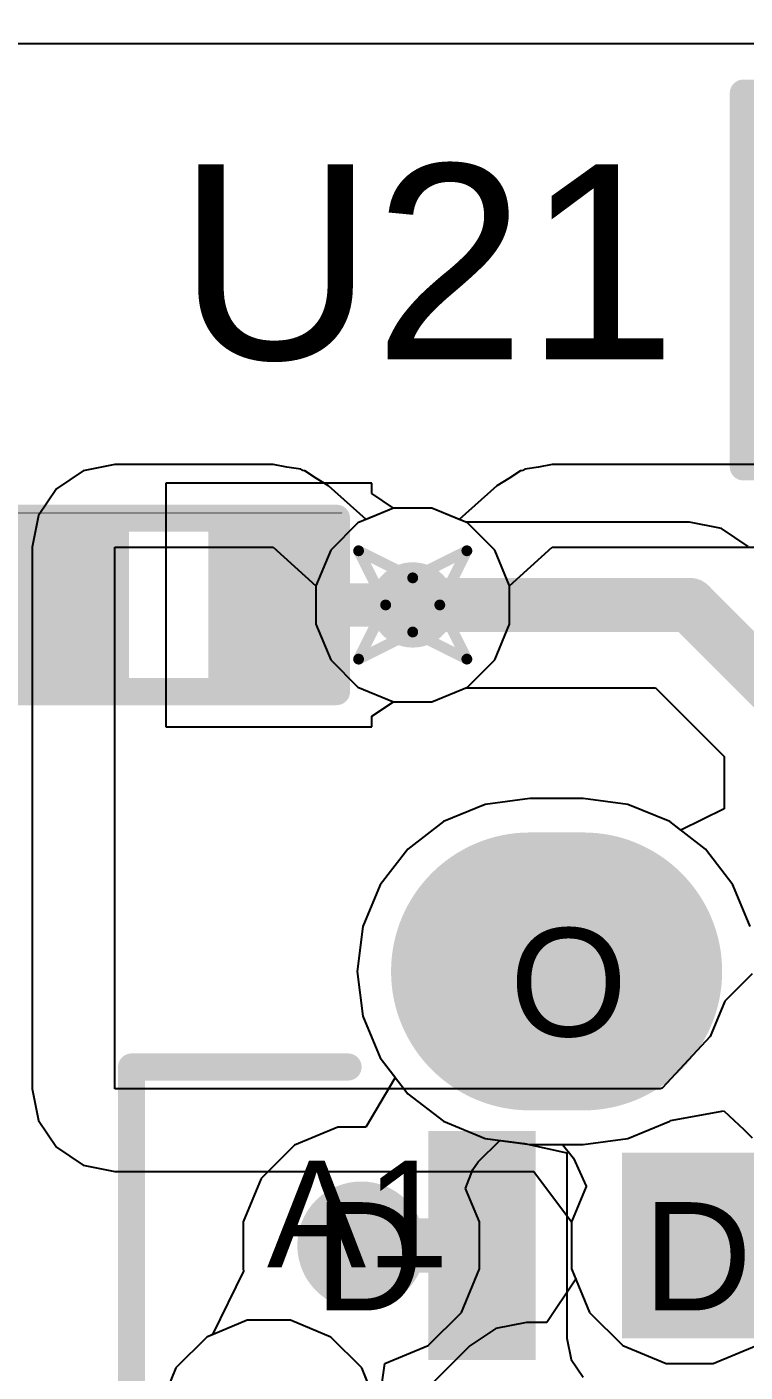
# Model space of a CAD drawing. Header units: inches. Extents: x -11 to 5428, y 0 to 5423.
# Drawn here: x 60.83 to 64.2, y 46.02 to 52.33 of the extents above; entities that cross this region are included whole.
import ezdxf

# ---------------------------------------------------------------- set-up
doc = ezdxf.new("R2010")
doc.units = ezdxf.units.IN
for name, color, linetype in [('Bottom Layer', 5, 'Continuous'), ('Bottom Solder', 6, 'Continuous'), ('Drill Drawing', 1, 'Continuous'), ('GND', 16, 'Continuous'), ('Multi-Layer', 9, 'Continuous'), ('Pad Holes', 156, 'Continuous'), ('PWR', 76, 'Continuous'), ('Top Layer', 1, 'Continuous'), ('Top Overlay', 2, 'Continuous'), ('Top Paste', 8, 'Continuous'), ('Top Solder', 216, 'Continuous'), ('Via Holes', 16, 'Continuous')]:
    doc.layers.add(name, color=color, linetype=linetype)
doc.styles.add('Arial', font='', dxfattribs={"height": 0.2})
doc.styles.get('Arial').set_extended_font_data('Arial')

# ---------------------------------------------------------------- blocks, each defined once
blk = doc.blocks.new('U263_163N_4BQC65_28')
at = {"layer": 'Bottom Layer'}
h = blk.add_hatch(color=5, dxfattribs=at)
edge = h.paths.add_edge_path()
edge.add_arc((-2.525, 2.15), 0.55, 90, 270)
edge.add_line((-2.525, 1.6), (-2.275, 1.6))
edge.add_arc((-2.275, 2.15), 0.55, 270, 450)
edge.add_line((-2.275, 2.7), (-2.525, 2.7))
at = {"layer": 'Bottom Solder'}
h = blk.add_hatch(color=6, dxfattribs=at)
edge = h.paths.add_edge_path()
edge.add_arc((-2.525, 2.15), 0.6516, 90, 270)
edge.add_line((-2.525, 1.4984), (-2.275, 1.4984))
edge.add_arc((-2.275, 2.15), 0.6516, 270, 450)
edge.add_line((-2.275, 2.8016), (-2.525, 2.8016))
at = {"layer": 'GND'}
h = blk.add_hatch(color=16, dxfattribs=at)
edge = h.paths.add_edge_path()
edge.add_arc((-2.525, 2.15), 0.55, 90, 270)
edge.add_line((-2.525, 1.6), (-2.275, 1.6))
edge.add_arc((-2.275, 2.15), 0.55, 270, 450)
edge.add_line((-2.275, 2.7), (-2.525, 2.7))
at = {"layer": 'Multi-Layer'}
h = blk.add_hatch(color=9, dxfattribs=at)
edge = h.paths.add_edge_path()
edge.add_arc((-2.525, 2.15), 0.55, 90, 270)
edge.add_line((-2.525, 1.6), (-2.275, 1.6))
edge.add_arc((-2.275, 2.15), 0.55, 270, 450)
edge.add_line((-2.275, 2.7), (-2.525, 2.7))
at = {"layer": 'Pad Holes'}
h = blk.add_hatch(color=7, dxfattribs=at)
edge = h.paths.add_edge_path()
edge.add_arc((-2.525, 2.15), 0.3, 90, 270)
edge.add_line((-2.525, 1.85), (-2.275, 1.85))
edge.add_arc((-2.275, 2.15), 0.3, 270, 450)
edge.add_line((-2.275, 2.45), (-2.525, 2.45))
at = {"layer": 'PWR'}
h = blk.add_hatch(color=76, dxfattribs=at)
edge = h.paths.add_edge_path()
edge.add_arc((-2.525, 2.15), 0.55, 90, 270)
edge.add_line((-2.525, 1.6), (-2.275, 1.6))
edge.add_arc((-2.275, 2.15), 0.55, 270, 450)
edge.add_line((-2.275, 2.7), (-2.525, 2.7))
at = {"layer": 'Top Layer'}
h = blk.add_hatch(color=1, dxfattribs=at)
edge = h.paths.add_edge_path()
edge.add_arc((-2.525, 2.15), 0.55, 90, 270)
edge.add_line((-2.525, 1.6), (-2.275, 1.6))
edge.add_arc((-2.275, 2.15), 0.55, 270, 450)
edge.add_line((-2.275, 2.7), (-2.525, 2.7))
blk.add_hatch(color=1, dxfattribs=at).paths.add_polyline_path([(-2.9, 0.43), (-2.9, 1.3), (-2.6, 1.3), (-2.6, 0.43)])
at = {"layer": 'Top Paste'}
blk.add_hatch(color=8, dxfattribs=at).paths.add_polyline_path([(-2.9, 0.43), (-2.9, 1.3), (-2.6, 1.3), (-2.6, 0.43)])
at = {"layer": 'Top Solder'}
h = blk.add_hatch(color=216, dxfattribs=at)
edge = h.paths.add_edge_path()
edge.add_arc((-2.525, 2.15), 0.6516, 90, 270)
edge.add_line((-2.525, 1.4984), (-2.275, 1.4984))
edge.add_arc((-2.275, 2.15), 0.6516, 270, 450)
edge.add_line((-2.275, 2.8016), (-2.525, 2.8016))
blk.add_hatch(color=216, dxfattribs=at).paths.add_polyline_path([(-3.0016, 0.3284), (-3.0016, 1.4016), (-2.4984, 1.4016), (-2.4984, 0.3284)])
at = {"layer": 'Top Overlay'}
for points in [[(-4.3942, 1.7018, 0.127, 0.127, 0), (-3.3782, 1.7018, 0.127, 0.127, 0)], [(-4.3942, -1.7018, 0.127, 0.127, 0), (-4.3942, 1.7018, 0.127, 0.127, 0)]]:
    blk.add_lwpolyline(points, format="xyseb", dxfattribs=at)
for points in [[(-4.4259, 1.7018, 0.0635, 0.0635, 1), (-4.3624, 1.7018, 0.0635, 0.0635, 1)], [(-4.4259, 1.7018, 0.0635, 0.0635, 1), (-4.3624, 1.7018, 0.0635, 0.0635, 1)], [(-3.4099, 1.7018, 0.0635, 0.0635, 1), (-3.3464, 1.7018, 0.0635, 0.0635, 1)]]:
    blk.add_lwpolyline(points, format="xyseb", close=True, dxfattribs=at)
at = {"layer": 'Top Overlay', "style": 'Arial'}
blk.add_text('A1', height=0.5, rotation=360, dxfattribs=at).set_placement((-3.7592, 0.762))
blk = doc.blocks.new('R___0402_43')
at = {"layer": 'Top Layer'}
for points in [[(-0.6985, -0.3175), (-0.6985, 0.3175), (-0.2413, 0.3175), (-0.2413, -0.3175)], [(0.2413, -0.3175), (0.2413, 0.3175), (0.6985, 0.3175), (0.6985, -0.3175)]]:
    blk.add_hatch(color=1, dxfattribs=at).paths.add_polyline_path(points)
at = {"layer": 'Top Paste'}
for points in [[(-0.6985, -0.3175), (-0.6985, 0.3175), (-0.2413, 0.3175), (-0.2413, -0.3175)], [(0.2413, -0.3175), (0.2413, 0.3175), (0.6985, 0.3175), (0.6985, -0.3175)]]:
    blk.add_hatch(color=8, dxfattribs=at).paths.add_polyline_path(points)
at = {"layer": 'Top Solder'}
for points in [[(-0.7535, -0.3725), (-0.7535, 0.3725), (-0.1863, 0.3725), (-0.1863, -0.3725)], [(0.1863, -0.3725), (0.1863, 0.3725), (0.7535, 0.3725), (0.7535, -0.3725)]]:
    blk.add_hatch(color=216, dxfattribs=at).paths.add_polyline_path(points)
at = {"layer": 'Top Overlay'}
for points in [[(0.7874, 0.4064, 0.127, 0.127, 0), (-0.7874, 0.4064, 0.127, 0.127, 0)], [(-0.7874, 0.4064, 0.127, 0.127, 0), (-0.7874, -0.4064, 0.127, 0.127, 0)], [(0.7874, 0.4064, 0.127, 0.127, 0), (0.7874, -0.4064, 0.127, 0.127, 0)], [(0.7874, -0.4064, 0.127, 0.127, 0), (-0.7874, -0.4064, 0.127, 0.127, 0)], [(0.8128, -0.4318, 0.00323, 0.00323, 0), (-0.8128, -0.4318, 0.00323, 0.00323, 0)]]:
    blk.add_lwpolyline(points, format="xyseb", dxfattribs=at)
for points in [[(-0.8192, 0.4064, 0.0635, 0.0635, 1), (-0.7557, 0.4064, 0.0635, 0.0635, 1)], [(-0.8192, 0.4064, 0.0635, 0.0635, 1), (-0.7557, 0.4064, 0.0635, 0.0635, 1)], [(0.7556, 0.4064, 0.0635, 0.0635, 1), (0.8191, 0.4064, 0.0635, 0.0635, 1)], [(0.7556, 0.4064, 0.0635, 0.0635, 1), (0.8191, 0.4064, 0.0635, 0.0635, 1)], [(-0.8192, -0.4064, 0.0635, 0.0635, 1), (-0.7557, -0.4064, 0.0635, 0.0635, 1)], [(-0.8192, -0.4064, 0.0635, 0.0635, 1), (-0.7557, -0.4064, 0.0635, 0.0635, 1)], [(0.7556, -0.4064, 0.0635, 0.0635, 1), (0.8191, -0.4064, 0.0635, 0.0635, 1)], [(0.7556, -0.4064, 0.0635, 0.0635, 1), (0.8191, -0.4064, 0.0635, 0.0635, 1)], [(-0.8136, -0.4318, 0.00161, 0.00161, 1), (-0.812, -0.4318, 0.00161, 0.00161, 1)], [(0.812, -0.4318, 0.00161, 0.00161, 1), (0.8136, -0.4318, 0.00161, 0.00161, 1)]]:
    blk.add_lwpolyline(points, format="xyseb", close=True, dxfattribs=at)
blk = doc.blocks.new('SOT_23_6_54')
at = {"layer": 'Top Layer'}
for points in [[(-1.92, 1.26), (-0.7, 1.26), (-0.7, 0.64), (-1.92, 0.64)], [(0.7, 1.26), (1.92, 1.26), (1.92, 0.64), (0.7, 0.64)], [(-1.92, 0.31), (-0.7, 0.31), (-0.7, -0.31), (-1.92, -0.31)], [(0.7, 0.31), (1.92, 0.31), (1.92, -0.31), (0.7, -0.31)], [(-1.92, -0.64), (-0.7, -0.64), (-0.7, -1.26), (-1.92, -1.26)], [(0.7, -0.64), (1.92, -0.64), (1.92, -1.26), (0.7, -1.26)]]:
    blk.add_hatch(color=1, dxfattribs=at).paths.add_polyline_path(points)
at = {"layer": 'Top Paste'}
for points in [[(-1.92, 1.26), (-0.7, 1.26), (-0.7, 0.64), (-1.92, 0.64)], [(0.7, 1.26), (1.92, 1.26), (1.92, 0.64), (0.7, 0.64)], [(-1.92, 0.31), (-0.7, 0.31), (-0.7, -0.31), (-1.92, -0.31)], [(0.7, 0.31), (1.92, 0.31), (1.92, -0.31), (0.7, -0.31)], [(-1.92, -0.64), (-0.7, -0.64), (-0.7, -1.26), (-1.92, -1.26)], [(0.7, -0.64), (1.92, -0.64), (1.92, -1.26), (0.7, -1.26)]]:
    blk.add_hatch(color=8, dxfattribs=at).paths.add_polyline_path(points)
at = {"layer": 'Top Solder'}
for points in [[(-2.0216, 1.3616), (-0.5984, 1.3616), (-0.5984, 0.5384), (-2.0216, 0.5384)], [(0.5984, 1.3616), (2.0216, 1.3616), (2.0216, 0.5384), (0.5984, 0.5384)], [(-2.0216, 0.4116), (-0.5984, 0.4116), (-0.5984, -0.4116), (-2.0216, -0.4116)], [(0.5984, 0.4116), (2.0216, 0.4116), (2.0216, -0.4116), (0.5984, -0.4116)], [(-2.0216, -0.5384), (-0.5984, -0.5384), (-0.5984, -1.3616), (-2.0216, -1.3616)], [(0.5984, -0.5384), (2.0216, -0.5384), (2.0216, -1.3616), (0.5984, -1.3616)]]:
    blk.add_hatch(color=216, dxfattribs=at).paths.add_polyline_path(points)
at = {"layer": 'Top Overlay'}
for points in [[(-0.889, 1.524, 0.127, 0.127, 0), (0.8636, 1.524, 0.127, 0.127, 0)], [(-0.889, 1.524, 0.127, 0.127, 0), (-0.889, 1.424, 0.127, 0.127, 0)], [(0.8636, 1.524, 0.127, 0.127, 0), (0.8636, 1.424, 0.127, 0.127, 0)], [(-2.1844, 1.0922, 0.127, 0.127, 0), (-2.0574, 0.9652, 0.127, 0.127, 0)], [(-2.1844, 1.0922, 0.127, 0.127, 0), (-2.1844, 0.8382, 0.127, 0.127, 0)], [(-2.0574, 0.9652, 0.127, 0.127, 0), (-2.1844, 0.8382, 0.127, 0.127, 0)], [(-0.889, -1.424, 0.127, 0.127, 0), (-0.889, -1.524, 0.127, 0.127, 0)], [(0.8636, -1.424, 0.127, 0.127, 0), (0.8636, -1.524, 0.127, 0.127, 0)], [(-0.889, -1.524, 0.127, 0.127, 0), (0.8636, -1.524, 0.127, 0.127, 0)]]:
    blk.add_lwpolyline(points, format="xyseb", dxfattribs=at)
for points in [[(-0.9208, 1.524, 0.0635, 0.0635, 1), (-0.8573, 1.524, 0.0635, 0.0635, 1)], [(-0.9208, 1.524, 0.0635, 0.0635, 1), (-0.8573, 1.524, 0.0635, 0.0635, 1)], [(0.8318, 1.524, 0.0635, 0.0635, 1), (0.8953, 1.524, 0.0635, 0.0635, 1)], [(0.8318, 1.524, 0.0635, 0.0635, 1), (0.8953, 1.524, 0.0635, 0.0635, 1)], [(-0.9208, 1.424, 0.0635, 0.0635, 1), (-0.8573, 1.424, 0.0635, 0.0635, 1)], [(0.8318, 1.424, 0.0635, 0.0635, 1), (0.8953, 1.424, 0.0635, 0.0635, 1)], [(-2.2162, 1.0922, 0.0635, 0.0635, 1), (-2.1527, 1.0922, 0.0635, 0.0635, 1)], [(-2.2162, 1.0922, 0.0635, 0.0635, 1), (-2.1527, 1.0922, 0.0635, 0.0635, 1)], [(-2.0892, 0.9652, 0.0635, 0.0635, 1), (-2.0257, 0.9652, 0.0635, 0.0635, 1)], [(-2.0892, 0.9652, 0.0635, 0.0635, 1), (-2.0257, 0.9652, 0.0635, 0.0635, 1)], [(-2.2162, 0.8382, 0.0635, 0.0635, 1), (-2.1527, 0.8382, 0.0635, 0.0635, 1)], [(-2.2162, 0.8382, 0.0635, 0.0635, 1), (-2.1527, 0.8382, 0.0635, 0.0635, 1)], [(-0.9208, -1.424, 0.0635, 0.0635, 1), (-0.8573, -1.424, 0.0635, 0.0635, 1)], [(0.8318, -1.424, 0.0635, 0.0635, 1), (0.8953, -1.424, 0.0635, 0.0635, 1)], [(-0.9208, -1.524, 0.0635, 0.0635, 1), (-0.8573, -1.524, 0.0635, 0.0635, 1)], [(-0.9208, -1.524, 0.0635, 0.0635, 1), (-0.8573, -1.524, 0.0635, 0.0635, 1)], [(0.8318, -1.524, 0.0635, 0.0635, 1), (0.8953, -1.524, 0.0635, 0.0635, 1)], [(0.8318, -1.524, 0.0635, 0.0635, 1), (0.8953, -1.524, 0.0635, 0.0635, 1)]]:
    blk.add_lwpolyline(points, format="xyseb", close=True, dxfattribs=at)

msp = doc.modelspace()

# ---------------------------------------------------------------- hatches: boundary and pattern name
at = {"layer": 'Bottom Layer'}
h = msp.add_hatch(color=5, dxfattribs=at)
edge = h.paths.add_edge_path()
edge.add_arc((62.6366, 49.6155), 0.2, 0, 360)
h = msp.add_hatch(color=5, dxfattribs=at)
edge = h.paths.add_edge_path()
edge.add_arc((62.3952, 46.6122), 0.3, 0, 360)
h = msp.add_hatch(color=5, dxfattribs=at)
edge = h.paths.add_edge_path()
edge.add_arc((63.9358, 46.6122), 0.3, 0, 360)
at = {"layer": 'GND'}
h = msp.add_hatch(color=16, dxfattribs=at)
edge = h.paths.add_edge_path()
edge.add_arc((62.6366, 49.6155), 0.2, 0, 360)
h = msp.add_hatch(color=16, dxfattribs=at)
edge = h.paths.add_edge_path()
edge.add_arc((62.3952, 46.6122), 0.3, 0, 360)
h = msp.add_hatch(color=16, dxfattribs=at)
edge = h.paths.add_edge_path()
edge.add_arc((63.9358, 46.6122), 0.3, 0, 360)
at = {"layer": 'PWR'}
h = msp.add_hatch(color=76, dxfattribs=at)
edge = h.paths.add_edge_path()
edge.add_arc((62.6366, 49.6155), 0.2, 0, 360)
h = msp.add_hatch(color=76, dxfattribs=at)
edge = h.paths.add_edge_path()
edge.add_arc((62.3952, 46.6122), 0.3, 0, 360)
h = msp.add_hatch(color=76, dxfattribs=at)
edge = h.paths.add_edge_path()
edge.add_arc((63.9358, 46.6122), 0.3, 0, 360)
at = {"layer": 'Top Layer'}
h = msp.add_hatch(color=1, dxfattribs=at)
edge = h.paths.add_edge_path()
edge.add_arc((62.6366, 49.6155), 0.2, 0, 360)
msp.add_hatch(color=1, dxfattribs=at).paths.add_polyline_path([(63.6189, 46.1772), (64.5774, 46.1772), (64.5774, 47.0472), (63.6189, 47.0472)])
h = msp.add_hatch(color=1, dxfattribs=at)
edge = h.paths.add_edge_path()
edge.add_arc((62.3952, 46.6122), 0.3, 0, 360)
h = msp.add_hatch(color=1, dxfattribs=at)
edge = h.paths.add_edge_path()
edge.add_arc((63.9358, 46.6122), 0.3, 0, 360)
at = {"layer": 'Via Holes'}
h = msp.add_hatch(color=7, dxfattribs=at)
edge = h.paths.add_edge_path()
edge.add_arc((62.6366, 49.6155), 0.1, 0, 360)
h = msp.add_hatch(color=7, dxfattribs=at)
edge = h.paths.add_edge_path()
edge.add_arc((62.3952, 46.6122), 0.15, 0, 360)
h = msp.add_hatch(color=7, dxfattribs=at)
edge = h.paths.add_edge_path()
edge.add_arc((63.9358, 46.6122), 0.15, 0, 360)

# ---------------------------------------------------------------- linework, layer by layer
at = {"layer": 'Bottom Layer'}
for p, q in [((62.5463, 50.0695), (62.3795, 50.0004)), ((62.727, 50.0695), (62.5463, 50.0695)), ((62.8852, 50.004), (62.727, 50.0695)), ((62.3795, 50.0004), (62.2518, 49.8727)), ((63.9358, 50.004), (62.8852, 50.004)), ((64.0845, 49.9744), (63.9358, 50.004)), ((64.2105, 49.8902), (64.0845, 49.9744)), ((62.2518, 49.8727), (62.1826, 49.7058)), ((62.1826, 49.7058), (62.1826, 49.5252)), ((62.1826, 49.5252), (62.2518, 49.3583)), ((62.2518, 49.3583), (62.3795, 49.2306)), ((62.3795, 49.2306), (62.5463, 49.1615)), ((62.727, 49.1615), (62.8852, 49.227)), ((62.8852, 49.227), (63.7749, 49.227)), ((63.7749, 49.227), (64.0978, 48.9042)), ((62.5463, 49.1615), (62.727, 49.1615)), ((64.0978, 48.9042), (64.0978, 48.6595)), ((63.1866, 48.7082), (62.9768, 48.6806)), ((63.4366, 48.7082), (63.1866, 48.7082)), ((63.6465, 48.6806), (63.4366, 48.7082)), ((62.9768, 48.6806), (62.7812, 48.5995)), ((63.8421, 48.5995), (63.6465, 48.6806)), ((64.0978, 48.6595), (63.8946, 48.5593)), ((62.7812, 48.5995), (62.6132, 48.4707)), ((63.8946, 48.5593), (63.8421, 48.5995)), ((62.6132, 48.4707), (62.4844, 48.3027)), ((62.4844, 48.3027), (62.4033, 48.1071)), ((62.4033, 48.1071), (62.3757, 47.8972)), ((62.3757, 47.8972), (62.4033, 47.6874)), ((62.4033, 47.6874), (62.4844, 47.4918)), ((62.4844, 47.4918), (62.6132, 47.3238)), ((62.6132, 47.3238), (62.7812, 47.195)), ((62.7812, 47.195), (62.9768, 47.1139)), ((62.9768, 47.1139), (63.1866, 47.0863)), ((63.1866, 47.0863), (63.3391, 47.0863)), ((63.3391, 47.0863), (63.3905, 47.0215)), ((63.3905, 47.0215), (63.4504, 46.8899)), ((63.4505, 46.8882), (63.3818, 46.7224)), ((63.4504, 46.8899), (63.4505, 46.8882)), ((63.3818, 46.7224), (63.3818, 46.502)), ((63.3818, 46.502), (63.4014, 46.4547)), ((63.4014, 46.4547), (63.2657, 46.2515)), ((61.8594, 46.2612), (61.6705, 46.183)), ((62.0639, 46.2612), (61.8594, 46.2612)), ((62.2528, 46.183), (62.0639, 46.2612)), ((63.1699, 46.2515), (63.0262, 46.223)), ((63.2657, 46.2515), (63.1699, 46.2515)), ((61.6705, 46.183), (61.5259, 46.0384)), ((62.3974, 46.0384), (62.2528, 46.183)), ((63.0262, 46.223), (62.9044, 46.1416)), ((62.9044, 46.1416), (62.6634, 45.9005)), ((61.5259, 46.0384), (61.4476, 45.8495)), ((62.4315, 45.956), (62.3974, 46.0384))]:
    msp.add_line(p, q, dxfattribs=at)
for points in [[(62.6366, 49.6155, 0.254, 0.254, 0), (63.9358, 49.6155, 0.254, 0.254, 0)], [(63.9358, 49.6155, 0.254, 0.254, 0), (64.4862, 49.0651, 0.254, 0.254, 0)]]:
    msp.add_lwpolyline(points, format="xyseb", dxfattribs=at)
for points in [[(62.5731, 49.6155, 0.127, 0.127, 1), (62.7001, 49.6155, 0.127, 0.127, 1)], [(63.8723, 49.6155, 0.127, 0.127, 1), (63.9993, 49.6155, 0.127, 0.127, 1)], [(63.8723, 49.6155, 0.127, 0.127, 1), (63.9993, 49.6155, 0.127, 0.127, 1)]]:
    msp.add_lwpolyline(points, format="xyseb", close=True, dxfattribs=at)
at = {"layer": 'Drill Drawing'}
for points in [[(62.3826, 49.8695, 0.0508, 0.0508, 0), (62.6366, 49.7425, 0.0508, 0.0508, 0)], [(62.3826, 49.8695, 0.0508, 0.0508, 0), (62.5096, 49.6155, 0.0508, 0.0508, 0)], [(62.6366, 49.7425, 0.0508, 0.0508, 0), (62.8906, 49.8695, 0.0508, 0.0508, 0)], [(62.7636, 49.6155, 0.0508, 0.0508, 0), (62.8906, 49.8695, 0.0508, 0.0508, 0)], [(62.3826, 49.3615, 0.0508, 0.0508, 0), (62.5096, 49.6155, 0.0508, 0.0508, 0)], [(62.7636, 49.6155, 0.0508, 0.0508, 0), (62.8906, 49.3615, 0.0508, 0.0508, 0)], [(62.3826, 49.3615, 0.0508, 0.0508, 0), (62.6366, 49.4885, 0.0508, 0.0508, 0)], [(62.6366, 49.4885, 0.0508, 0.0508, 0), (62.8906, 49.3615, 0.0508, 0.0508, 0)]]:
    msp.add_lwpolyline(points, format="xyseb", dxfattribs=at)
for points in [[(62.3699, 49.8695, 0.0254, 0.0254, 1), (62.3953, 49.8695, 0.0254, 0.0254, 1)], [(62.3699, 49.8695, 0.0254, 0.0254, 1), (62.3953, 49.8695, 0.0254, 0.0254, 1)], [(62.8779, 49.8695, 0.0254, 0.0254, 1), (62.9033, 49.8695, 0.0254, 0.0254, 1)], [(62.8779, 49.8695, 0.0254, 0.0254, 1), (62.9033, 49.8695, 0.0254, 0.0254, 1)], [(62.6239, 49.7425, 0.0254, 0.0254, 1), (62.6493, 49.7425, 0.0254, 0.0254, 1)], [(62.6239, 49.7425, 0.0254, 0.0254, 1), (62.6493, 49.7425, 0.0254, 0.0254, 1)], [(62.4969, 49.6155, 0.0254, 0.0254, 1), (62.5223, 49.6155, 0.0254, 0.0254, 1)], [(62.4969, 49.6155, 0.0254, 0.0254, 1), (62.5223, 49.6155, 0.0254, 0.0254, 1)], [(62.7509, 49.6155, 0.0254, 0.0254, 1), (62.7763, 49.6155, 0.0254, 0.0254, 1)], [(62.7509, 49.6155, 0.0254, 0.0254, 1), (62.7763, 49.6155, 0.0254, 0.0254, 1)], [(62.6239, 49.4885, 0.0254, 0.0254, 1), (62.6493, 49.4885, 0.0254, 0.0254, 1)], [(62.6239, 49.4885, 0.0254, 0.0254, 1), (62.6493, 49.4885, 0.0254, 0.0254, 1)], [(62.3699, 49.3615, 0.0254, 0.0254, 1), (62.3953, 49.3615, 0.0254, 0.0254, 1)], [(62.3699, 49.3615, 0.0254, 0.0254, 1), (62.3953, 49.3615, 0.0254, 0.0254, 1)], [(62.8779, 49.3615, 0.0254, 0.0254, 1), (62.9033, 49.3615, 0.0254, 0.0254, 1)], [(62.8779, 49.3615, 0.0254, 0.0254, 1), (62.9033, 49.3615, 0.0254, 0.0254, 1)]]:
    msp.add_lwpolyline(points, format="xyseb", close=True, dxfattribs=at)
at = {"layer": 'GND'}
for p, q in [((61.2394, 50.2741), (61.0907, 50.2445)), ((61.9822, 50.2741), (61.2394, 50.2741)), ((62.0464, 50.2613), (61.9822, 50.2741)), ((63.2911, 50.2741), (63.2268, 50.2613)), ((68.1322, 50.2741), (63.2911, 50.2741)), ((61.0907, 50.2445), (60.9647, 50.1603)), ((62.1112, 50.2521), (62.0464, 50.2613)), ((62.1204, 50.2466), (62.1112, 50.2521)), ((62.1309, 50.2445), (62.1204, 50.2466)), ((62.1853, 50.2082), (62.1309, 50.2445)), ((62.2416, 50.1748), (62.1853, 50.2082)), ((63.088, 50.2082), (63.0317, 50.1748)), ((63.1424, 50.2445), (63.088, 50.2082)), ((63.1529, 50.2466), (63.1424, 50.2445)), ((63.1621, 50.2521), (63.1529, 50.2466)), ((63.2268, 50.2613), (63.1621, 50.2521)), ((60.9647, 50.1603), (60.8805, 50.0343)), ((62.4182, 50.0164), (62.2416, 50.1748)), ((63.0317, 50.1748), (62.8551, 50.0164)), ((60.8805, 50.0343), (60.8509, 49.8857)), ((62.5463, 50.0695), (62.4182, 50.0164)), ((62.727, 50.0695), (62.5463, 50.0695)), ((62.8551, 50.0164), (62.727, 50.0695)), ((60.8509, 49.8857), (60.8509, 47.3472)), ((61.2394, 47.3472), (61.2394, 49.8857)), ((61.2394, 49.8857), (61.9822, 49.8857)), ((61.9822, 49.8857), (62.1826, 49.7058)), ((63.0906, 49.7058), (63.2911, 49.8857)), ((63.2911, 49.8857), (68.1322, 49.8857)), ((62.1826, 49.7058), (62.1826, 49.5252)), ((63.0906, 49.5252), (63.0906, 49.7058)), ((62.1826, 49.5252), (62.2518, 49.3583)), ((63.0215, 49.3583), (63.0906, 49.5252)), ((62.2518, 49.3583), (62.3795, 49.2306)), ((62.8938, 49.2306), (63.0215, 49.3583)), ((62.3795, 49.2306), (62.5463, 49.1615)), ((62.727, 49.1615), (62.8938, 49.2306)), ((62.5463, 49.1615), (62.727, 49.1615)), ((64.2291, 47.8861), (64.1014, 47.7584)), ((64.1014, 47.7584), (64.0322, 47.5915)), ((64.0322, 47.5915), (63.807, 47.3498)), ((60.8509, 47.3472), (60.8805, 47.1986)), ((63.7976, 47.3472), (61.2394, 47.3472)), ((63.807, 47.3498), (63.7976, 47.3472)), ((60.8805, 47.1986), (60.9647, 47.0726)), ((60.9647, 47.0726), (61.0907, 46.9884)), ((61.0907, 46.9884), (61.2394, 46.9588)), ((61.2394, 46.9588), (63.2048, 46.9588)), ((63.2048, 46.9588), (63.3818, 46.7224)), ((63.3818, 46.7224), (63.3818, 46.502)), ((63.3818, 46.502), (63.4662, 46.2984)), ((63.4662, 46.2984), (63.622, 46.1426)), ((61.8594, 46.2612), (61.6705, 46.183)), ((62.0639, 46.2612), (61.8594, 46.2612)), ((62.2528, 46.183), (62.0639, 46.2612)), ((61.6705, 46.183), (61.5259, 46.0384)), ((62.3974, 46.0384), (62.2528, 46.183)), ((63.622, 46.1426), (63.8256, 46.0582)), ((64.046, 46.0582), (64.2497, 46.1426)), ((63.8256, 46.0582), (64.046, 46.0582)), ((61.5259, 46.0384), (61.4476, 45.8495)), ((62.4756, 45.8495), (62.3974, 46.0384))]:
    msp.add_line(p, q, dxfattribs=at)
at = {"layer": 'PWR'}
for p, q in [((60.7442, 52.2478), (72.4536, 52.2478)), ((62.5463, 50.0695), (62.3795, 50.0004)), ((62.727, 50.0695), (62.5463, 50.0695)), ((62.8938, 50.0004), (62.727, 50.0695)), ((62.3795, 50.0004), (62.2518, 49.8727)), ((63.0215, 49.8727), (62.8938, 50.0004)), ((62.2518, 49.8727), (62.1826, 49.7058)), ((63.0906, 49.7058), (63.0215, 49.8727)), ((62.1826, 49.7058), (62.1826, 49.5252)), ((63.0906, 49.5252), (63.0906, 49.7058)), ((62.1826, 49.5252), (62.2518, 49.3583)), ((63.0215, 49.3583), (63.0906, 49.5252)), ((62.2518, 49.3583), (62.3795, 49.2306)), ((62.8938, 49.2306), (63.0215, 49.3583)), ((62.3795, 49.2306), (62.5463, 49.1615)), ((62.727, 49.1615), (62.8938, 49.2306)), ((62.5463, 49.1615), (62.727, 49.1615)), ((63.1866, 48.7082), (62.9768, 48.6806)), ((63.4366, 48.7082), (63.1866, 48.7082)), ((63.6465, 48.6806), (63.4366, 48.7082)), ((62.9768, 48.6806), (62.7812, 48.5995)), ((63.8421, 48.5995), (63.6465, 48.6806)), ((62.7812, 48.5995), (62.6132, 48.4707)), ((64.0101, 48.4707), (63.8421, 48.5995)), ((62.6132, 48.4707), (62.4844, 48.3027)), ((64.1389, 48.3027), (64.0101, 48.4707)), ((62.4844, 48.3027), (62.4033, 48.1071)), ((64.2199, 48.1071), (64.1389, 48.3027)), ((62.4033, 48.1071), (62.3757, 47.8972)), ((62.3757, 47.8972), (62.4033, 47.6874)), ((62.4033, 47.6874), (62.4844, 47.4918)), ((62.4844, 47.4918), (62.5541, 47.4009)), ((62.5532, 47.3967), (62.4169, 47.1662)), ((62.5541, 47.4009), (62.5532, 47.3967)), ((63.8456, 47.1977), (64.0963, 47.2431)), ((64.0963, 47.2431), (64.1892, 47.1563)), ((63.6465, 47.1139), (63.8421, 47.195)), ((63.8421, 47.195), (63.8456, 47.1977)), ((62.285, 47.1662), (62.0814, 47.0819)), ((62.4169, 47.1662), (62.285, 47.1662)), ((64.1892, 47.1563), (64.2291, 47.1163)), ((62.0814, 47.0819), (61.9256, 46.926)), ((62.9437, 47.0044), (63.0448, 47.105)), ((63.0448, 47.105), (63.1866, 47.0863)), ((63.1866, 47.0863), (63.4366, 47.0863)), ((63.4366, 47.0863), (63.6465, 47.1139)), ((62.9191, 46.9677), (62.9437, 47.0044)), ((62.8843, 46.8793), (62.9191, 46.9677)), ((61.9256, 46.926), (61.8412, 46.7224)), ((62.9492, 46.7224), (62.8843, 46.8793)), ((61.8412, 46.7224), (61.8412, 46.502)), ((62.9492, 46.502), (62.9492, 46.7224)), ((61.842, 46.4922), (61.6978, 46.1943)), ((61.8412, 46.502), (61.842, 46.4922)), ((62.8649, 46.2984), (62.9492, 46.502)), ((62.7091, 46.1426), (62.8649, 46.2984)), ((61.6705, 46.183), (61.5259, 46.0384)), ((61.6978, 46.1943), (61.6705, 46.183)), ((62.5054, 46.0582), (62.7091, 46.1426)), ((62.4756, 45.8495), (62.5054, 46.0582)), ((61.5259, 46.0384), (61.4476, 45.8495))]:
    msp.add_line(p, q, dxfattribs=at)
at = {"layer": 'Top Layer'}
for p, q in [((62.4442, 50.187), (61.479, 50.187)), ((61.479, 50.187), (61.479, 49.044)), ((62.4442, 50.1377), (62.4442, 50.187)), ((62.5463, 50.0695), (62.4442, 50.1377)), ((62.727, 50.0695), (62.5463, 50.0695)), ((62.8938, 50.0004), (62.727, 50.0695)), ((63.0215, 49.8727), (62.8938, 50.0004)), ((63.0906, 49.7058), (63.0215, 49.8727)), ((63.0906, 49.5252), (63.0906, 49.7058)), ((63.0215, 49.3583), (63.0906, 49.5252)), ((62.8938, 49.2306), (63.0215, 49.3583)), ((62.727, 49.1615), (62.8938, 49.2306)), ((62.4442, 49.0933), (62.5463, 49.1615)), ((62.5463, 49.1615), (62.727, 49.1615)), ((62.4442, 49.044), (62.4442, 49.0933)), ((61.479, 49.044), (62.4442, 49.044)), ((63.1866, 48.7082), (62.9768, 48.6806)), ((63.4366, 48.7082), (63.1866, 48.7082)), ((63.6465, 48.6806), (63.4366, 48.7082)), ((62.9768, 48.6806), (62.7812, 48.5995)), ((63.8421, 48.5995), (63.6465, 48.6806)), ((62.7812, 48.5995), (62.6132, 48.4707)), ((64.0101, 48.4707), (63.8421, 48.5995)), ((62.6132, 48.4707), (62.4844, 48.3027)), ((64.1389, 48.3027), (64.0101, 48.4707)), ((62.4844, 48.3027), (62.4033, 48.1071)), ((64.2199, 48.1071), (64.1389, 48.3027)), ((62.4033, 48.1071), (62.3757, 47.8972)), ((62.3757, 47.8972), (62.4033, 47.6874)), ((62.4033, 47.6874), (62.4844, 47.4918)), ((62.4844, 47.4918), (62.6132, 47.3238)), ((62.6132, 47.3238), (62.7812, 47.195)), ((62.7812, 47.195), (62.9768, 47.1139)), ((62.9768, 47.1139), (63.1612, 47.0897)), ((63.1612, 47.0897), (63.36, 47.0472)), ((63.36, 47.0472), (63.36, 46.1772)), ((61.8594, 46.2612), (61.6705, 46.183)), ((62.0639, 46.2612), (61.8594, 46.2612)), ((62.2528, 46.183), (62.0639, 46.2612)), ((61.6705, 46.183), (61.5259, 46.0384)), ((62.3974, 46.0384), (62.2528, 46.183)), ((63.36, 46.1772), (63.3797, 46.0781)), ((63.3797, 46.0781), (63.4358, 45.9941)), ((61.5259, 46.0384), (61.4476, 45.8495)), ((62.4756, 45.8495), (62.3974, 46.0384))]:
    msp.add_line(p, q, dxfattribs=at)
for points in [[(61.9616, 49.6155, 0.2032, 0.2032, 0), (62.6366, 49.6155, 0.2032, 0.2032, 0)], [(62.3952, 46.6122, 0.254, 0.254, 0), (62.9616, 46.6122, 0.254, 0.254, 0)]]:
    msp.add_lwpolyline(points, format="xyseb", dxfattribs=at)
for points in [[(61.9108, 49.6155, 0.1016, 0.1016, 1), (62.0124, 49.6155, 0.1016, 0.1016, 1)], [(62.5858, 49.6155, 0.1016, 0.1016, 1), (62.6874, 49.6155, 0.1016, 0.1016, 1)], [(62.3317, 46.6122, 0.127, 0.127, 1), (62.4587, 46.6122, 0.127, 0.127, 1)], [(62.8981, 46.6122, 0.127, 0.127, 1), (63.0251, 46.6122, 0.127, 0.127, 1)]]:
    msp.add_lwpolyline(points, format="xyseb", close=True, dxfattribs=at)

# ---------------------------------------------------------------- block references
for name, p, rotation in [('SOT_23_6_54', (65.7116, 51.1518), 90), ('R___0402_43', (61.4917, 49.6155), 180)]:
    msp.add_blockref(name, p, dxfattribs=dict(rotation=rotation))
msp.add_blockref('U263_163N_4BQC65_28', (65.7116, 45.7472))

# ---------------------------------------------------------------- texts
at = {"layer": 'Drill Drawing', "style": 'Arial'}
for s, p in [('O', (63.0916, 47.5925)), ('D', (62.1752, 46.3075)), ('D', (63.7158, 46.3075))]:
    msp.add_text(s, height=0.508, dxfattribs=at).set_placement(p)
at = {"layer": 'Top Overlay', "style": 'Arial'}
msp.add_text('U21', height=0.9144, dxfattribs=at).set_placement((61.5321, 50.7671))

doc.saveas('drawing.dxf')
